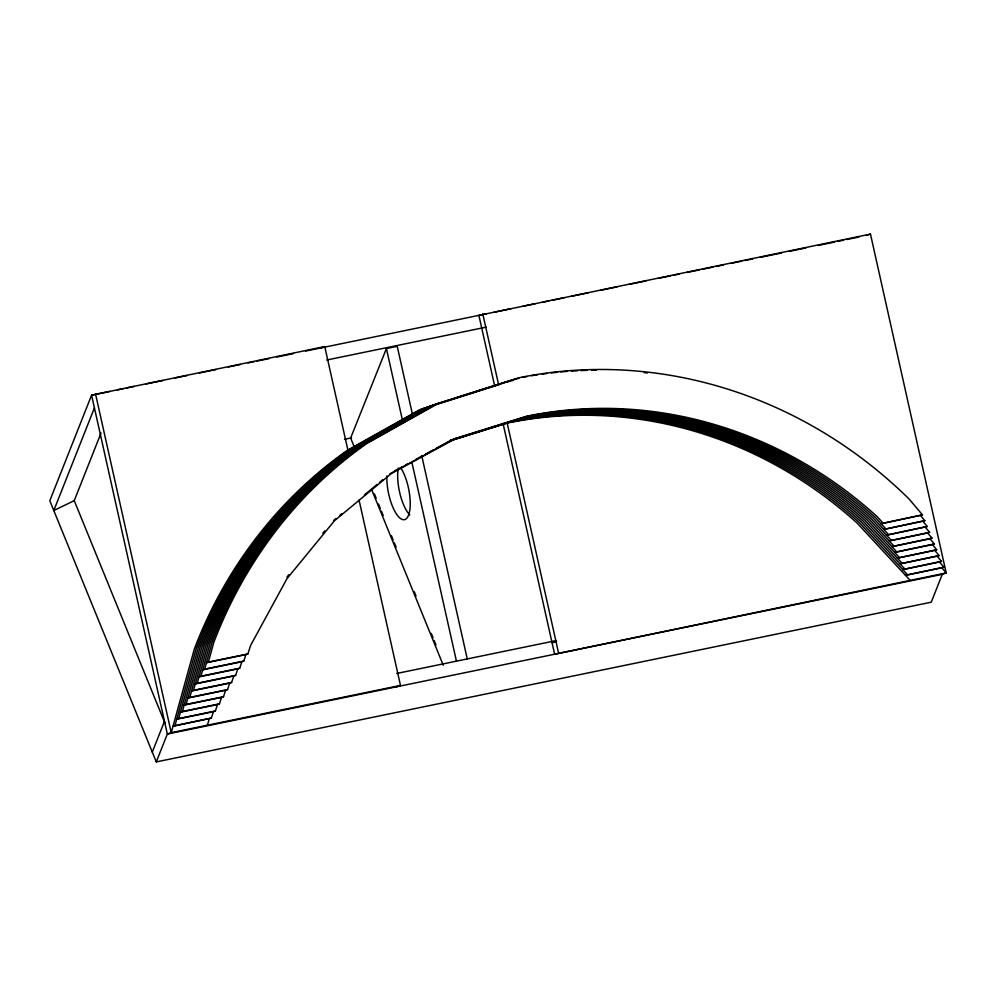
<?xml version="1.0" encoding="UTF-8"?>
<svg xmlns="http://www.w3.org/2000/svg" width="996" height="996" viewBox="0 0 996 996"><rect width="100%" height="100%" fill="white"/><g stroke="black" fill="none" stroke-linecap="round" stroke-linejoin="round"><path stroke-width="1.49" d="M456.517 438.053L391.627 473.312L334.469 520.734L286.935 578.726L250.656 645.346L247.855 653.936L245.9 654.621L243.796 661.058L241.841 661.755L239.737 668.192L237.783 668.876L235.679 675.325L233.724 676.01L231.62 682.459L229.665 683.144L227.561 689.581L225.606 690.278L223.502 696.714L221.548 697.399L219.456 703.848L217.489 704.533L215.397 710.982L213.443 711.667L211.339 718.104L172.993 726.296L174.947 725.611L196.262 648.396A461.646 432.102 70.6 0 1 349.086 449.769L421.607 409.082M213.443 711.667L176.703 719.237L178.658 718.552L198.216 647.711A461.646 432.102 70.6 0 1 351.04 449.084L423.561 408.397L504.997 382.526M217.489 704.533L180.425 712.177L182.38 711.493L200.184 647.027A461.646 432.102 70.6 0 1 352.995 448.399L425.516 407.7M221.548 697.399L184.136 705.118L186.09 704.421L202.138 646.329A461.646 432.102 70.6 0 1 354.95 447.702L427.471 407.015M225.606 690.278L187.846 698.059L189.813 697.362L204.093 645.645A461.646 432.102 70.6 0 1 356.904 447.017L429.425 406.331L512.504 379.949A461.646 432.102 70.6 0 1 515.505 379.339M229.665 683.144L191.568 691L193.523 690.303L206.048 644.96A461.646 432.102 70.6 0 1 358.859 446.333L431.38 405.633M233.724 676.01L195.278 683.941L197.233 683.244L208.002 644.263A461.646 432.102 70.6 0 1 360.813 445.635L433.335 404.949M237.783 668.876L199.001 676.882L200.955 676.184L209.957 643.578A461.646 432.102 70.6 0 1 362.768 444.951L435.302 404.264L518.368 377.882A461.646 432.102 70.6 0 1 908.999 498.921L922.495 514.882L881.062 523.709L922.495 514.882M241.841 661.755L202.711 669.822L204.666 669.125L211.911 642.893A461.646 432.102 70.6 0 1 364.723 444.253L437.256 403.567M245.9 654.621L206.421 662.751L208.376 662.066L213.866 642.196A461.646 432.102 70.6 0 1 366.677 443.569L439.211 402.882M207.28 725.237L209.384 718.801M94.421 407.899L53.796 510.525L74.252 500.652L101.044 432.974M152.288 752.129L164.477 721.341M494.589 385.601L478.889 315.359L870.467 234.085L946.2 572.937L942.291 574.319L931.248 602.194L156.285 761.915L167.328 734.04L91.582 395.188L324.746 346.558L347.878 450.043M412.518 414.635L397.23 346.347L386.411 348.575L350.629 438.028L354.153 446.656M286.923 577.058L288.865 574.692M322.804 533.258L324.746 530.893M333.685 520.447L336.05 518.493M339.586 515.555L341.939 513.6M364.337 495.012L377.21 484.342M379.476 482.462L382.875 479.636M394.478 471.008L397.18 469.539M399.882 468.07L402.596 466.601M405.297 465.132L407.999 463.663M416.104 459.268L422.864 455.595M425.566 454.126L433.683 449.719M436.385 448.25L448.549 441.639M389.673 473.996L454.562 438.75L526.921 416.166A428.952 401.5 70.6 0 1 876.804 516.289L883.016 523.012M320.837 347.94L324.746 346.558M866.557 235.454L870.467 234.085M396.57 686.792L400.479 685.422L359.033 499.955M924.861 520.684L883.776 529.436L924.861 520.684L920.541 515.567M927.226 526.486L886.49 535.176L927.226 526.486L922.906 521.381M925.272 527.183L929.604 532.3L889.204 540.915L927.65 532.985L931.97 538.101L891.918 546.642L930.015 538.786L934.348 543.903L894.632 552.382L932.393 544.6L936.713 549.717L897.346 558.121L934.758 550.402L939.091 555.519L900.06 563.848L937.136 556.204L941.457 561.321L902.774 569.588L939.502 562.018L943.835 567.135L905.489 575.315L941.867 567.82L946.2 572.937L554.623 654.223L503.055 423.462M927.65 532.985L929.604 532.3M930.015 538.786L931.97 538.101M932.393 544.6L934.348 543.903M934.758 550.402L936.713 549.717M937.136 556.204L939.091 555.519M939.502 562.018L941.457 561.321M941.867 567.82L943.835 567.135M499.12 384.593L419.652 409.767L347.131 450.466A461.646 432.102 70.6 0 0 194.307 649.093L171.237 732.67L167.328 734.04L942.291 574.319M450.155 440.357L523.012 417.548A428.952 401.5 70.6 0 1 872.894 517.671L888.444 534.491M450.64 440.369L517.148 419.615A428.952 401.5 70.6 0 1 867.018 519.738L896.587 551.697M449.159 441.079L513.239 420.997A428.952 401.5 70.6 0 1 863.109 521.12L902.015 563.163M450.13 440.855L507.362 423.063A428.952 401.5 70.6 0 1 857.245 523.186L910.157 580.369M109.809 391.428L91.582 395.188L49.8 500.727L156.285 761.915M117.391 389.872L123.467 388.614M126.504 387.992L134.099 386.423M146.238 383.921L162.946 380.484M175.084 377.982L187.236 375.48M199.374 372.977L216.082 369.528M228.221 367.026L240.372 364.524M247.954 362.955L254.03 361.71M257.068 361.075L269.219 358.572M276.801 357.016L293.509 353.568M305.648 351.065L486.484 313.79M494.091 312.221L510.811 308.785M522.975 306.27L535.138 303.768M542.733 302.199L548.821 300.941M551.859 300.319L564.022 297.816M571.629 296.248L588.35 292.799M600.513 290.297L617.234 286.848M629.397 284.333L646.118 280.897M658.281 278.382L670.445 275.88M673.483 275.257L679.558 274M687.165 272.431L699.329 269.928M702.367 269.294L713.012 267.102M716.049 266.48L723.644 264.911M731.251 263.342L741.896 261.151M744.933 260.529L752.528 258.96M760.135 257.391L781.412 253.009M789.019 251.44L805.739 247.992M817.903 245.489L834.623 242.04M837.673 241.406L843.749 240.161M846.787 239.526L858.95 237.023M326.713 360.017L486.285 327.124M344.554 439.286L351.538 437.842M208.376 662.066L247.855 653.936M204.666 669.125L243.796 661.058M200.955 676.184L239.737 668.192M197.233 683.244L235.679 675.325M193.523 690.303L231.62 682.459M189.813 697.362L227.561 689.581M186.09 704.421L223.502 696.714M182.38 711.493L219.456 703.848M178.658 718.552L215.397 710.982M396.719 673.47L556.341 640.565M552.058 642.731L556.615 641.785M174.947 725.611L211.339 718.104M400.479 685.422L171.237 732.67L95.492 393.806M885.73 528.752L874.849 516.986A428.952 401.5 70.6 0 0 524.967 416.851M891.159 540.218L870.927 518.368A428.952 401.5 70.6 0 0 521.057 418.233M893.873 545.957L868.973 519.053A428.952 401.5 70.6 0 0 519.103 418.93M899.301 557.424L865.063 520.435A428.952 401.5 70.6 0 0 515.193 420.3M904.729 568.89L861.154 521.804A428.952 401.5 70.6 0 0 511.284 421.682M907.443 574.63L859.199 522.502A428.952 401.5 70.6 0 0 509.33 422.366M374.396 493.929L376.164 498.249M378.505 504.001L380.26 508.309M381.431 511.185L383.199 515.505M391.403 535.636L393.159 539.944M394.329 542.82L396.097 547.14M414.274 591.724L416.029 596.031M431.268 633.431L433.036 637.739M434.206 640.615L435.962 644.935M371.745 489.795L443.27 665.253M74.252 500.652L165.137 723.557M421.706 455.595L467.261 658.929M386.411 348.575L402.384 419.889M411.908 462.381L456.442 661.157M482.799 313.977L498.635 384.83M507.188 423.113L558.532 652.841M400.828 467.933A29.457 10.284 78.4 0 1 410.091 507.599A29.457 10.284 78.4 0 1 397.155 515.007A29.457 10.284 78.4 0 1 386.871 475.914M409.854 515.007A29.457 10.284 78.4 0 1 398.276 468.045M506.628 382.016A461.646 432.102 70.6 0 1 509.641 381.406M508.583 381.319A461.646 432.102 70.6 0 1 513.102 380.422M514.459 379.252A461.646 432.102 70.6 0 1 518.966 378.356M522.427 377.372A461.646 432.102 70.6 0 1 526.971 376.538M531.515 375.753A461.646 432.102 70.6 0 1 537.616 374.782M542.197 374.11A461.646 432.102 70.6 0 1 546.804 373.5M551.411 372.927A461.646 432.102 70.6 0 1 557.573 372.255M560.661 371.956A461.646 432.102 70.6 0 1 566.836 371.433M571.467 371.097A461.646 432.102 70.6 0 1 577.655 370.724M580.755 370.574A461.646 432.102 70.6 0 1 586.93 370.35M591.574 370.238A461.646 432.102 70.6 0 1 596.193 370.188M644.263 372.653A461.646 432.102 70.6 0 1 647.363 373.002"/></g></svg>
